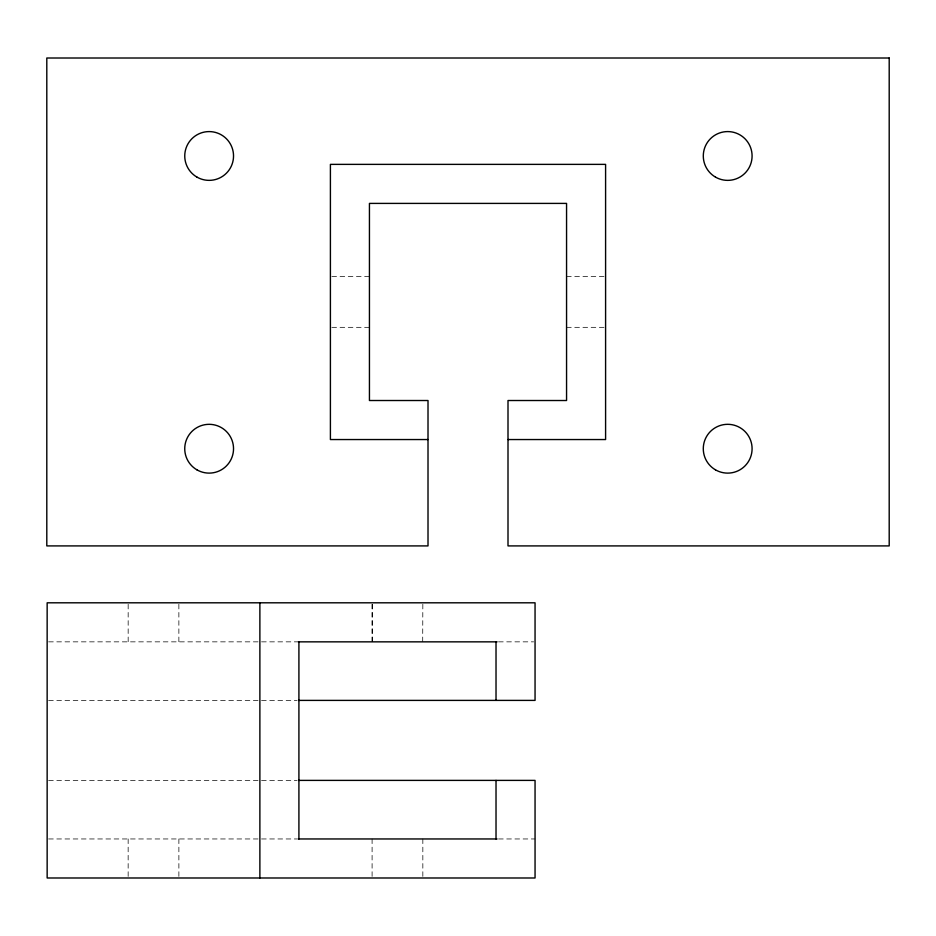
<?xml version="1.0" encoding="UTF-8"?>
<svg xmlns="http://www.w3.org/2000/svg" width="936" height="936" viewBox="0 0 936 936"><rect width="100%" height="100%" fill="white"/><g stroke="black" fill="none" stroke-linecap="round" stroke-linejoin="round"><path stroke-width="0.7" stroke-dasharray="4.68 3.51" d="M331.859 276.588L369.439 276.588M566.561 276.588L604.141 276.588M331.859 327.331L369.439 327.331M566.561 327.331L604.141 327.331M48.613 641.85L298.912 641.85M498.537 641.85L533.602 641.85M48.613 700.397L296.946 700.397M48.613 780.39L296.946 780.39M48.613 838.96L297.449 838.96M498.537 838.96L535.053 838.96M422.838 604.258L422.698 641.85M422.838 838.96L422.838 876.541M372.235 604.258L372.235 641.85M372.095 604.258L372.095 641.85M372.095 838.96L372.095 876.541M178.87 604.258L178.87 641.85M178.881 838.96L178.881 876.541M128.162 604.258L128.162 641.85M128.15 838.96L128.15 876.541"/><path stroke-width="1.4" d="M428.009 439.546L330.408 439.546L330.408 164.373L605.592 164.373L605.592 439.546L508.002 439.546M298.409 641.85L497.075 641.85M298.409 700.397L535.053 700.397L535.053 602.807L47.151 602.807L47.151 877.991L535.053 877.991L535.053 780.39L298.409 780.39M298.409 838.96L497.075 838.96M496.021 641.85L496.021 700.397M496.021 780.39L496.021 838.96M298.912 641.85L298.912 838.96M259.88 602.807L259.88 877.991M889.2 58.009L46.8 58.009L46.8 545.91L428.009 545.91L428.009 400.514L369.439 400.514L369.439 203.404L566.561 203.404L566.561 400.514L508.002 400.514L508.002 545.91L889.2 545.91L889.2 58.009M715.49 177.103A24.395 24.395 0 0 0 752.088 155.973A24.395 24.395 0 0 0 715.49 134.854A24.395 24.395 0 0 0 715.49 177.103M715.49 469.849A24.395 24.395 0 0 0 752.088 448.718A24.395 24.395 0 0 0 715.49 427.588A24.395 24.395 0 0 0 715.49 469.849M196.946 177.103A24.395 24.395 0 0 0 233.532 155.973A24.395 24.395 0 0 0 196.946 134.854A24.395 24.395 0 0 0 196.946 177.103M196.946 469.849A24.395 24.395 0 0 0 233.532 448.718A24.395 24.395 0 0 0 196.946 427.588A24.395 24.395 0 0 0 196.946 469.849"/></g></svg>
